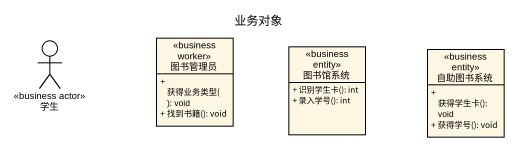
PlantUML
@startuml
title 业务对象
allowmixing
hide circle
hide empty members
skinparam classAttributeIconSize 0
actor 学生 <<business actor>>
class 图书管理员 <<business worker>> {
  + 获得业务类型(): void
  + 找到书籍(): void
}
class 图书馆系统 <<business entity>> {
  + 识别学生卡(): int
  + 录入学号(): int
}
class 自助图书系统 <<business entity>> {
  + 获得学生卡(): void
  + 获得学号(): void
}
@enduml
